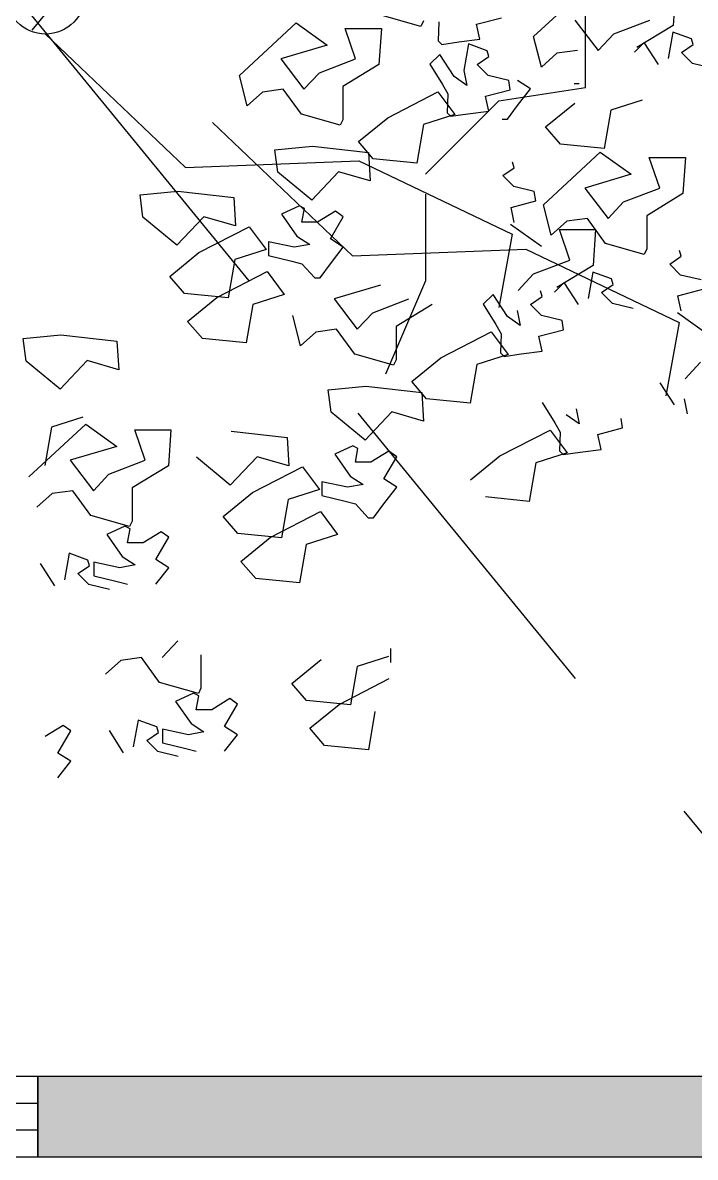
# Model space of a CAD drawing. Header units: metres. Extents: x 1769 to 3632, y 809 to 2652.
# Drawn here: x 2696.875 to 2698.121, y 1864.141 to 1866.241 of the extents above; entities that cross this region are included whole.
import ezdxf

# ---------------------------------------------------------------- set-up
doc = ezdxf.new("R2010")
doc.units = ezdxf.units.M
doc.header["$LTSCALE"] = 10
doc.linetypes.add('HIDDEN', pattern=[9.525, 6.35, -3.175])
for name, color, linetype in [('A-FLOR-LEVL', 2, 'Continuous'), ('A-GLAZ', 150, 'Continuous'), ('A-PATT+', 8, 'Continuous'), ('A-PROJ+', 1, 'HIDDEN'), ('A-WALL', 6, 'Continuous'), ('A-WALL-PATT', 8, 'Continuous'), ('L-PLNT-TREE', 66, 'Continuous')]:
    doc.layers.add(name, color=color, linetype=linetype)

# ---------------------------------------------------------------- blocks, each defined once
blk = doc.blocks.new('ARAYAN')
at = {"layer": 'L-PLNT-TREE', "color": 86}
for p, q in [((147.2854, 303.984), (147.3915, 304.0821)), ((147.5504, 304.0718), (147.5456, 304.0046)), ((147.0752, 304.003), (147.003, 304.0236)), ((147.0801, 304.0133), (147.0752, 304.003)), ((147.1085, 304.0115), (147.1073, 303.9762)), ((147.1789, 304.0069), (147.2252, 304.0191)), ((147.3823, 303.8893), (147.3823, 304.0261)), ((147.4348, 303.9892), (147.5023, 304.0149)), ((146.7364, 303.9115), (146.8425, 304.0096)), ((146.8425, 304.0096), (146.9002, 303.9683)), ((147.1849, 303.9789), (147.1789, 304.0069)), ((147.5456, 304.0046), (147.4782, 303.9634)), ((147.5451, 303.9925), (147.5364, 303.9429)), ((147.58, 303.9796), (147.5451, 303.9925)), ((146.3746, 303.9888), (146.6358, 303.7401)), ((147.1073, 303.9762), (147.1141, 303.9694)), ((147.1141, 303.9694), (147.146, 303.9741)), ((147.146, 303.9741), (147.1849, 303.9789)), ((147.1638, 303.9703), (147.155, 303.9207)), ((147.1986, 303.9574), (147.1638, 303.9703)), ((147.4916, 303.9731), (147.4734, 303.9549)), ((147.5183, 303.9317), (147.4916, 303.9731)), ((147.5615, 303.9544), (147.5831, 303.9692)), ((147.5831, 303.9692), (147.58, 303.9796)), ((147.1103, 303.9509), (147.092, 303.9326)), ((147.1369, 303.9095), (147.1103, 303.9509)), ((147.1801, 303.9322), (147.2017, 303.947)), ((147.2017, 303.947), (147.1986, 303.9574)), ((147.5819, 303.9339), (147.5615, 303.9544)), ((147.092, 303.9326), (147.1154, 303.8947)), ((147.2006, 303.9117), (147.1801, 303.9322)), ((147.6204, 303.9247), (147.5819, 303.9339)), ((146.7509, 303.8547), (146.7364, 303.9115)), ((147.1611, 303.8927), (147.1369, 303.9095)), ((147.155, 303.9207), (147.1611, 303.8927)), ((147.239, 303.9024), (147.2006, 303.9117)), ((146.8184, 303.8857), (146.7798, 303.8806)), ((146.8521, 303.8392), (146.8184, 303.8857)), ((146.9292, 303.8909), (146.9292, 303.8289)), ((147.1154, 303.8947), (147.1253, 303.8774)), ((147.1956, 303.8728), (147.2419, 303.885)), ((147.2205, 303.8644), (147.3823, 303.8893)), ((147.2419, 303.885), (147.239, 303.9024)), ((147.2797, 303.8865), (147.2556, 303.9021)), ((147.2556, 303.8556), (147.2797, 303.8865)), ((146.7798, 303.8806), (146.7509, 303.8547)), ((147.0131, 303.8328), (147.1065, 303.881)), ((147.0837, 303.7277), (147.2205, 303.8644)), ((147.1065, 303.881), (147.1387, 303.8385)), ((147.1253, 303.8774), (147.1241, 303.8421)), ((147.2017, 303.8448), (147.1956, 303.8728)), ((147.4881, 303.8657), (147.4295, 303.8471)), ((147.1241, 303.8421), (147.1309, 303.8353)), ((147.1628, 303.8399), (147.2017, 303.8448)), ((147.2364, 303.8298), (147.2556, 303.8556)), ((147.3078, 303.8155), (147.3625, 303.86)), ((147.4295, 303.8471), (147.4172, 303.7753)), ((146.6861, 303.824), (146.9473, 303.5753)), ((146.9243, 303.8186), (146.8521, 303.8392)), ((146.9292, 303.8289), (146.9243, 303.8186)), ((146.9584, 303.7883), (147.0131, 303.8328)), ((147.1387, 303.8385), (147.0801, 303.8199)), ((147.1309, 303.8353), (147.1628, 303.8399)), ((147.2268, 303.8298), (147.2364, 303.8298)), ((147.0801, 303.8199), (147.0678, 303.7481)), ((147.3355, 303.7835), (147.3078, 303.8155)), ((146.8027, 303.773), (146.8728, 303.7797)), ((146.8728, 303.7797), (146.9773, 303.768)), ((146.9861, 303.7563), (146.9584, 303.7883)), ((147.4172, 303.7753), (147.3355, 303.7835)), ((146.808, 303.731), (146.8027, 303.773)), ((146.9773, 303.768), (146.9806, 303.7148)), ((147.3037, 303.6705), (147.4098, 303.7686)), ((147.4098, 303.7686), (147.4675, 303.7273)), ((147.5013, 303.7583), (147.5688, 303.7583)), ((147.5206, 303.7014), (147.5013, 303.7583)), ((147.5688, 303.7583), (147.564, 303.6911)), ((146.6358, 303.7401), (146.9593, 303.7525)), ((146.9593, 303.7525), (147.2454, 303.6157)), ((147.0678, 303.7481), (146.9861, 303.7563)), ((147.2278, 303.7247), (147.2494, 303.7395)), ((147.2494, 303.7395), (147.2463, 303.75)), ((146.8714, 303.6788), (146.808, 303.731)), ((146.9215, 303.7318), (146.8714, 303.6788)), ((146.9806, 303.7148), (146.9215, 303.7318)), ((147.2483, 303.7042), (147.2278, 303.7247)), ((147.4675, 303.7273), (147.3808, 303.7014)), ((146.5512, 303.6892), (146.6214, 303.6958)), ((146.6214, 303.6958), (146.7259, 303.6841)), ((147.2867, 303.695), (147.2483, 303.7042)), ((147.2896, 303.6775), (147.2867, 303.695)), ((147.3808, 303.7014), (147.4242, 303.6447)), ((147.4532, 303.6757), (147.5206, 303.7014)), ((146.5565, 303.6472), (146.5512, 303.6892)), ((146.7259, 303.6841), (146.7291, 303.6309)), ((147.0837, 303.6904), (147.0837, 303.5287)), ((147.2433, 303.6653), (147.2896, 303.6775)), ((147.4242, 303.6447), (147.4532, 303.6757)), ((147.564, 303.6911), (147.4965, 303.6499)), ((146.8485, 303.6686), (146.8148, 303.6531)), ((146.8148, 303.6531), (146.8436, 303.6118)), ((146.8581, 303.6634), (146.8485, 303.6686)), ((146.8532, 303.6377), (146.8581, 303.6634)), ((146.916, 303.6583), (146.8822, 303.6377)), ((146.9303, 303.648), (146.916, 303.6583)), ((147.2493, 303.6373), (147.2433, 303.6653)), ((147.3182, 303.6137), (147.3037, 303.6705)), ((146.8822, 303.6377), (146.8532, 303.6377)), ((146.9062, 303.6066), (146.9303, 303.648)), ((147.2422, 303.6345), (147.2999, 303.5932)), ((147.3471, 303.6396), (147.3182, 303.6137)), ((147.3857, 303.6447), (147.3471, 303.6396)), ((147.4194, 303.5982), (147.3857, 303.6447)), ((147.4965, 303.6499), (147.4965, 303.5879)), ((146.7545, 303.6295), (146.7867, 303.587)), ((146.8436, 303.6118), (146.8677, 303.5963)), ((147.2454, 303.6157), (147.2205, 303.479)), ((147.3336, 303.6242), (147.4011, 303.6242)), ((147.353, 303.5673), (147.3336, 303.6242)), ((147.4011, 303.6242), (147.3964, 303.557)), ((146.8388, 303.5911), (146.7906, 303.6015)), ((146.7906, 303.6015), (146.7906, 303.5757)), ((146.8677, 303.5963), (146.8388, 303.5911)), ((146.9303, 303.5911), (146.9062, 303.6066)), ((146.9062, 303.5602), (146.9303, 303.5911)), ((146.9473, 303.5753), (147.2708, 303.5877)), ((147.2708, 303.5877), (147.5569, 303.4509)), ((147.4917, 303.5776), (147.4194, 303.5982)), ((147.4965, 303.5879), (147.4917, 303.5776)), ((146.7281, 303.5685), (146.7158, 303.4966)), ((146.7867, 303.587), (146.7281, 303.5685)), ((146.7906, 303.5757), (146.834, 303.5654)), ((147.2855, 303.5416), (147.353, 303.5673)), ((147.5393, 303.5599), (147.5609, 303.5746)), ((147.5609, 303.5746), (147.5578, 303.5851)), ((146.6946, 303.4975), (146.788, 303.5457)), ((146.788, 303.5457), (146.8202, 303.5032)), ((146.834, 303.5654), (146.8532, 303.5602)), ((146.8532, 303.5602), (146.8774, 303.5343)), ((146.887, 303.5343), (146.9062, 303.5602)), ((147.3964, 303.557), (147.3289, 303.5158)), ((147.3958, 303.5449), (147.3871, 303.4953)), ((147.4307, 303.532), (147.3958, 303.5449)), ((147.5597, 303.5394), (147.5393, 303.5599)), ((146.6341, 303.5049), (146.6064, 303.5368)), ((146.8774, 303.5343), (146.887, 303.5343)), ((147.0837, 303.5287), (147.009, 303.3546)), ((147.2565, 303.5106), (147.2855, 303.5416)), ((147.3423, 303.5255), (147.3241, 303.5072)), ((147.369, 303.4841), (147.3423, 303.5255)), ((147.4338, 303.5215), (147.4307, 303.532)), ((147.5982, 303.5301), (147.5597, 303.5394)), ((146.7158, 303.4966), (146.6341, 303.5049)), ((146.8202, 303.5032), (146.7616, 303.4847)), ((146.9997, 303.5207), (146.913, 303.4948)), ((147.2098, 303.5033), (147.1915, 303.485)), ((147.2365, 303.4619), (147.2098, 303.5033)), ((147.3013, 303.4993), (147.2981, 303.5098)), ((147.4122, 303.5068), (147.4338, 303.5215)), ((147.4327, 303.4863), (147.4122, 303.5068)), ((147.5548, 303.5005), (147.6011, 303.5127)), ((146.6399, 303.453), (146.6946, 303.4975)), ((146.7616, 303.4847), (146.7493, 303.4128)), ((146.913, 303.4948), (146.9564, 303.4381)), ((146.9854, 303.4691), (147.0528, 303.4948)), ((147.0962, 303.4845), (147.0287, 303.4433)), ((147.1915, 303.485), (147.2149, 303.4471)), ((147.2796, 303.4846), (147.3013, 303.4993)), ((147.3001, 303.4641), (147.2796, 303.4846)), ((147.4711, 303.477), (147.4327, 303.4863)), ((147.5608, 303.4725), (147.5548, 303.5005)), ((146.8504, 303.4071), (146.8359, 303.4639)), ((146.9564, 303.4381), (146.9854, 303.4691)), ((147.2606, 303.4451), (147.2365, 303.4619)), ((147.2546, 303.4731), (147.2606, 303.4451)), ((147.3386, 303.4548), (147.3001, 303.4641)), ((147.5537, 303.4697), (147.6114, 303.4283)), ((146.6676, 303.421), (146.6399, 303.453)), ((147.0287, 303.4433), (147.0287, 303.3813)), ((147.2149, 303.4471), (147.2248, 303.4298)), ((147.3414, 303.4374), (147.3386, 303.4548)), ((147.5569, 303.4509), (147.532, 303.3142)), ((146.3333, 303.421), (146.4035, 303.4276)), ((146.3386, 303.379), (146.3333, 303.421)), ((146.4035, 303.4276), (146.5079, 303.4159)), ((146.7493, 303.4128), (146.6676, 303.421)), ((146.8793, 303.433), (146.8504, 303.4071)), ((146.9179, 303.4381), (146.8793, 303.433)), ((146.9516, 303.3916), (146.9179, 303.4381)), ((147.1126, 303.3851), (147.2061, 303.4333)), ((147.2061, 303.4333), (147.2382, 303.3909)), ((147.2248, 303.4298), (147.2236, 303.3945)), ((147.2952, 303.4252), (147.3414, 303.4374)), ((147.3012, 303.3971), (147.2952, 303.4252)), ((146.5079, 303.4159), (146.5112, 303.3627)), ((147.2623, 303.3923), (147.3012, 303.3971)), ((146.402, 303.3268), (146.3386, 303.379)), ((146.4521, 303.3798), (146.402, 303.3268)), ((146.5112, 303.3627), (146.4521, 303.3798)), ((147.0238, 303.371), (146.9516, 303.3916)), ((147.0287, 303.3813), (147.0238, 303.371)), ((147.0579, 303.3407), (147.1126, 303.3851)), ((147.2382, 303.3909), (147.1797, 303.3723)), ((147.2236, 303.3945), (147.2304, 303.3877)), ((147.2304, 303.3877), (147.2623, 303.3923)), ((147.568, 303.3457), (147.597, 303.3768)), ((147.1797, 303.3723), (147.1673, 303.3004)), ((147.0856, 303.3087), (147.0579, 303.3407)), ((147.548, 303.2971), (147.5213, 303.3385)), ((146.9022, 303.3254), (146.9724, 303.332)), ((146.9075, 303.2834), (146.9022, 303.3254)), ((146.9724, 303.332), (147.0769, 303.3203)), ((147.0769, 303.3203), (147.0801, 303.2671)), ((147.1673, 303.3004), (147.0856, 303.3087)), ((147.3015, 303.3019), (147.3249, 303.2639)), ((147.5661, 303.3083), (147.5721, 303.2803)), ((146.4442, 303.2744), (146.3857, 303.2559)), ((146.9709, 303.2312), (146.9075, 303.2834)), ((147.021, 303.2842), (146.9709, 303.2312)), ((147.0801, 303.2671), (147.021, 303.2842)), ((147.3706, 303.262), (147.3464, 303.2788)), ((147.3645, 303.29), (147.3706, 303.262)), ((147.4514, 303.2542), (147.4485, 303.2717)), ((146.3437, 303.163), (146.4497, 303.2612)), ((146.3857, 303.2559), (146.3733, 303.184)), ((146.4497, 303.2612), (146.5075, 303.2198)), ((146.5412, 303.2509), (146.6087, 303.2509)), ((146.5606, 303.194), (146.5412, 303.2509)), ((146.6087, 303.2509), (146.6039, 303.1837)), ((147.2226, 303.202), (147.316, 303.2502)), ((147.316, 303.2502), (147.3482, 303.2077)), ((147.3249, 303.2639), (147.3348, 303.2466)), ((147.4051, 303.242), (147.4514, 303.2542)), ((146.8254, 303.2365), (146.8286, 303.1833)), ((147.3348, 303.2466), (147.3336, 303.2113)), ((147.4112, 303.214), (147.4051, 303.242)), ((146.5075, 303.2198), (146.4208, 303.194)), ((146.948, 303.221), (146.9143, 303.2055)), ((146.9576, 303.2158), (146.948, 303.221)), ((146.9528, 303.1901), (146.9576, 303.2158)), ((147.0155, 303.2107), (146.9817, 303.1901)), ((147.0299, 303.2004), (147.0155, 303.2107)), ((147.3482, 303.2077), (147.2896, 303.1892)), ((147.3336, 303.2113), (147.3404, 303.2045)), ((147.3404, 303.2045), (147.3722, 303.2092)), ((147.3722, 303.2092), (147.4112, 303.214)), ((146.4208, 303.194), (146.4641, 303.1372)), ((146.4931, 303.1683), (146.5606, 303.194)), ((146.7195, 303.1474), (146.6561, 303.1996)), ((146.7696, 303.2004), (146.7195, 303.1474)), ((146.8286, 303.1833), (146.7696, 303.2004)), ((146.9143, 303.2055), (146.9431, 303.1642)), ((146.9817, 303.1901), (146.9528, 303.1901)), ((147.0058, 303.159), (147.0299, 303.2004)), ((147.1679, 303.1575), (147.2226, 303.202)), ((147.2896, 303.1892), (147.2773, 303.1173)), ((146.4641, 303.1372), (146.4931, 303.1683)), ((146.6039, 303.1837), (146.5365, 303.1424)), ((146.7606, 303.1337), (146.854, 303.1819)), ((146.854, 303.1819), (146.8862, 303.1394)), ((146.9431, 303.1642), (146.9673, 303.1487)), ((146.8902, 303.1539), (146.8902, 303.1281)), ((146.9383, 303.1435), (146.8902, 303.1539)), ((146.9673, 303.1487), (146.9383, 303.1435)), ((147.0299, 303.1435), (147.0058, 303.159)), ((147.0058, 303.1125), (147.0299, 303.1435)), ((146.387, 303.1321), (146.3582, 303.1063)), ((146.4256, 303.1372), (146.387, 303.1321)), ((146.4594, 303.0908), (146.4256, 303.1372)), ((146.5365, 303.1424), (146.5365, 303.0804)), ((146.7059, 303.0892), (146.7606, 303.1337)), ((146.8862, 303.1394), (146.8276, 303.1208)), ((146.8902, 303.1281), (146.9335, 303.1178)), ((147.2773, 303.1173), (147.1956, 303.1256)), ((146.8276, 303.1208), (146.8153, 303.049)), ((146.9335, 303.1178), (146.9528, 303.1125)), ((146.9528, 303.1125), (146.9769, 303.0867)), ((146.9865, 303.0867), (147.0058, 303.1125)), ((146.5316, 303.0701), (146.4594, 303.0908)), ((146.5365, 303.0804), (146.5316, 303.0701)), ((146.7336, 303.0572), (146.7059, 303.0892)), ((146.7941, 303.0498), (146.8875, 303.0981)), ((146.8875, 303.0981), (146.9197, 303.0556)), ((146.9769, 303.0867), (146.9865, 303.0867)), ((146.5228, 303.071), (146.4891, 303.0555)), ((146.5324, 303.0658), (146.5228, 303.071)), ((146.5276, 303.0401), (146.5324, 303.0658)), ((146.5903, 303.0607), (146.5566, 303.0401)), ((146.6047, 303.0504), (146.5903, 303.0607)), ((146.4891, 303.0555), (146.518, 303.0142)), ((146.5566, 303.0401), (146.5276, 303.0401)), ((146.5806, 303.009), (146.6047, 303.0504)), ((146.8153, 303.049), (146.7336, 303.0572)), ((146.7394, 303.0054), (146.7941, 303.0498)), ((146.9197, 303.0556), (146.8611, 303.037)), ((146.419, 303.0207), (146.4103, 302.9711)), ((146.4539, 303.0078), (146.419, 303.0207)), ((146.8611, 303.037), (146.8488, 302.9651)), ((146.3922, 302.9599), (146.3655, 303.0013)), ((146.4353, 302.9826), (146.457, 302.9973)), ((146.457, 302.9973), (146.4539, 303.0078)), ((146.5131, 302.9935), (146.465, 303.0039)), ((146.465, 303.0039), (146.465, 302.9781)), ((146.5421, 302.9987), (146.5131, 302.9935)), ((146.518, 303.0142), (146.5421, 302.9987)), ((146.6047, 302.9935), (146.5806, 303.009)), ((146.7671, 302.9734), (146.7394, 303.0054)), ((146.4558, 302.9621), (146.4353, 302.9826)), ((146.465, 302.9781), (146.5083, 302.9678)), ((146.5806, 302.9626), (146.6047, 302.9935)), ((146.4943, 302.9528), (146.4558, 302.9621)), ((146.5083, 302.9678), (146.5276, 302.9626)), ((146.8488, 302.9651), (146.7671, 302.9734)), ((146.5924, 302.8259), (146.6214, 302.8569)), ((146.5539, 302.8259), (146.5153, 302.8208)), ((146.5876, 302.7794), (146.5539, 302.8259)), ((146.6647, 302.8311), (146.6647, 302.7691)), ((147.0145, 302.8281), (146.9559, 302.8095)), ((147.0184, 302.8426), (147.0184, 302.8167)), ((146.5153, 302.8208), (146.4864, 302.7949)), ((146.8342, 302.7779), (146.8888, 302.8223)), ((146.9559, 302.8095), (146.9436, 302.7376)), ((146.9224, 302.7385), (147.0158, 302.7867)), ((146.6599, 302.7588), (146.5876, 302.7794)), ((146.6647, 302.7691), (146.6599, 302.7588)), ((146.8619, 302.7459), (146.8342, 302.7779)), ((146.6511, 302.7597), (146.6173, 302.7442)), ((146.6173, 302.7442), (146.6462, 302.7029)), ((146.6607, 302.7545), (146.6511, 302.7597)), ((146.6558, 302.7288), (146.6607, 302.7545)), ((146.7186, 302.7494), (146.6848, 302.7288)), ((146.7329, 302.7391), (146.7186, 302.7494)), ((146.9436, 302.7376), (146.8619, 302.7459)), ((146.6848, 302.7288), (146.6558, 302.7288)), ((146.7088, 302.6977), (146.7329, 302.7391)), ((146.8677, 302.6941), (146.9224, 302.7385)), ((146.9894, 302.7257), (146.9771, 302.6538)), ((146.4075, 302.6996), (146.3738, 302.679)), ((146.4219, 302.6893), (146.4075, 302.6996)), ((146.5473, 302.7093), (146.5385, 302.6598)), ((146.5821, 302.6965), (146.5473, 302.7093)), ((146.6462, 302.7029), (146.6703, 302.6874)), ((146.3978, 302.648), (146.4219, 302.6893)), ((146.5204, 302.6485), (146.4938, 302.6899)), ((146.5636, 302.6712), (146.5852, 302.686)), ((146.5852, 302.686), (146.5821, 302.6965)), ((146.5932, 302.6926), (146.5932, 302.6668)), ((146.6414, 302.6822), (146.5932, 302.6926)), ((146.6703, 302.6874), (146.6414, 302.6822)), ((146.7329, 302.6822), (146.7088, 302.6977)), ((146.7088, 302.6513), (146.7329, 302.6822)), ((146.8954, 302.6621), (146.8677, 302.6941)), ((146.5841, 302.6507), (146.5636, 302.6712)), ((146.5932, 302.6668), (146.6366, 302.6565)), ((146.6366, 302.6565), (146.6558, 302.6513)), ((146.9771, 302.6538), (146.8954, 302.6621)), ((146.4219, 302.6325), (146.3978, 302.648)), ((146.6225, 302.6415), (146.5841, 302.6507)), ((146.3978, 302.6015), (146.4219, 302.6325))]:
    blk.add_line(p, q, dxfattribs=at)
at = {"layer": 'L-PLNT-TREE', "color": 64}
for p, q in [((147.3625, 304.0149), (147.4058, 303.9582)), ((146.9339, 303.9993), (147.0014, 303.9993)), ((146.9533, 303.9424), (146.9339, 303.9993)), ((147.0014, 303.9993), (146.9967, 303.9321)), ((147.4058, 303.9582), (147.4348, 303.9892)), ((146.9002, 303.9683), (146.8135, 303.9424)), ((147.2999, 303.9272), (147.2854, 303.984)), ((147.3287, 303.9531), (147.2999, 303.9272)), ((147.3673, 303.9582), (147.3287, 303.9531)), ((146.8135, 303.9424), (146.8569, 303.8857)), ((146.8858, 303.9167), (146.9533, 303.9424)), ((146.9967, 303.9321), (146.9292, 303.8909)), ((146.8569, 303.8857), (146.8858, 303.9167)), ((147.3609, 303.8968), (147.3705, 303.8968)), ((146.6199, 303.595), (146.5565, 303.6472)), ((146.6701, 303.648), (146.6199, 303.595)), ((146.7291, 303.6309), (146.6701, 303.648)), ((146.661, 303.5813), (146.7545, 303.6295)), ((146.6064, 303.5368), (146.661, 303.5813)), ((146.7209, 303.2482), (146.8254, 303.2365))]:
    blk.add_line(p, q, dxfattribs=at)
at = {"layer": 'L-PLNT-TREE', "color": 86}
blk.add_circle((146.3746, 304.0634), 0.0746, dxfattribs=at)
blk = doc.blocks.new('*U508')
at = {"layer": 'A-GLAZ', "ltscale": 0.01}
for p, q in [((0.0349558, 0.000025), (0.0353559, 0.000025)), ((0.0349558, 0), (0.0353559, 0)), ((0.0353559, -0.000025), (0.0349558, -0.000025))]:
    blk.add_line(p, q, dxfattribs=at)
for points in [[(0.0349058, -0.000025), (0.0349558, -0.000025), (0.0349558, 0.000025), (0.0349058, 0.000025)], [(0.0354059, -0.000025), (0.0353559, -0.000025), (0.0353559, 0.000025), (0.0354059, 0.000025)]]:
    blk.add_lwpolyline(points, close=True, dxfattribs=at)
blk = doc.blocks.new('A$Ca70b421f')
at = {"layer": 'A-PATT+', "ltscale": 0.01, "true_color": 0x939598}
h = blk.add_hatch(dxfattribs=at)
h.set_pattern_fill('DOLMIT', color=252, scale=0.018)
edge = h.paths.add_edge_path()
edge.add_line((25.336, 3.261), (25.336, 0.2))
edge.add_line((25.336, 0.2), (21.7137, 0.2008))
edge.add_arc((21.0849, 39.1483), 38.9526, 269.18272, 270.92484, ccw=False)
edge.add_arc((20.4924, -1.9182), 2.1182, 88.9999, 105.352)
edge.add_arc((20.2844, -1.1028), 1.277, 106.0408, 133.345)
edge.add_line((19.4079, -0.1742), (20.1805, -0.8937))
edge.add_arc((22.7378, -4.4897), 4.4126, 113.9193, 125.4178, ccw=False)
edge.add_arc((23.1734, -5.7416), 5.7347, 93.3642, 112.82617, ccw=False)
edge.add_line((22.8368, -0.0169), (25.336, 0))
edge.add_line((25.336, 0), (40.8755, 0))
edge.add_line((40.8755, 0), (40.8755, 8.8623))
edge.add_line((40.8755, 8.8623), (64.844, 22.7005))
edge.add_line((64.844, 22.7005), (63.6758, 24.7237))
edge.add_line((63.6758, 24.7237), (62.1168, 23.8237))
edge.add_line((62.1168, 23.8237), (61.5418, 24.8196))
edge.add_line((61.5418, 24.8196), (63.1012, 25.7199))
edge.add_line((63.1012, 25.7199), (57.7874, 34.9238))
edge.add_line((57.7874, 34.9238), (54.6065, 33.0876))
edge.add_line((54.6065, 33.0876), (54.6064, 20.8154))
edge.add_line((54.6064, 20.8154), (49.8442, 18.0657))
edge.add_line((49.8442, 18.0657), (50.419, 17.0701))
edge.add_line((50.419, 17.0701), (50.0293, 16.8451))
edge.add_line((50.0293, 16.8451), (49.4544, 17.8408))
edge.add_line((49.4544, 17.8408), (45.1837, 15.3751))
edge.add_line((45.1837, 15.3751), (16.566, 15.375))
edge.add_line((16.566, 15.375), (16.566, 15.5))
edge.add_line((16.566, 15.5), (7.1793, 15.5))
edge.add_line((7.1793, 15.5), (7.1793, 19.454))
edge.add_line((7.1793, 19.454), (0, 19.4542))
edge.add_line((0, 19.4542), (0.0007, 13.375))
edge.add_line((0.0007, 13.375), (15.066, 13.375))
edge.add_line((15.066, 13.375), (15.066, 2.4175))
edge.add_arc((18.8858, 2.4729), 3.8202, 180.8316, 254.2952)
edge.add_arc((18.5138, 0.5707), 1.8948, 223.0293, 249.5502, ccw=False)
edge.add_arc((18.2834, 1.0412), 2.1079, 148.2186, 236.7821, ccw=False)
edge.add_arc((18.6399, 0.629), 2.633, 91.5547, 144.6769, ccw=False)
edge.add_line((18.5684, 3.261), (25.336, 3.261))
h.paths.add_polyline_path([(28.836, 4.3999), (37.9755, 4.3999), (37.9755, 3.6999), (29.536, 3.6999), (29.536, 2.6653), (28.836, 2.6653)], flags=16)
h.paths.add_polyline_path([(23.836, 4.5999), (17.986, 4.5999), (17.986, 12.575), (20.486, 12.575), (20.486, 7.5999), (37.9755, 7.5999), (37.9755, 4.5999)], flags=16)
edge = h.paths.add_edge_path(flags=16)
edge.add_arc((21.0849, 39.1483), 39.1526, 269.18224, 270.86008, ccw=False)
edge.add_arc((20.4924, -1.9182), 1.9182, 88.9906, 105.3155)
edge.add_arc((20.2844, -1.1028), 1.077, 106.1036, 121.8452)
edge.add_line((19.7162, -0.188), (20.1997, -0.6382))
edge.add_arc((22.7378, -4.4897), 4.6126, 113.8955, 123.3845, ccw=False)
edge.add_arc((23.1734, -5.7416), 5.9347, 104.6475, 112.84455, ccw=False)

msp = doc.modelspace()

# ---------------------------------------------------------------- block references
at = {"layer": 'A-FLOR-LEVL'}
msp.add_blockref('A$Ca70b421f', (2681.9374, 1840.6909), dxfattribs=at)

# ---------------------------------------------------------------- next in the draw order: hatches: boundary and pattern name
at = {"layer": 'A-WALL-PATT', "ltscale": 0.01}
h = msp.add_hatch(color=256, dxfattribs=at)
h.dxf.hatch_style = 1
h.paths.add_polyline_path([(2695.3034, 1864.1408), (2696.4034, 1864.141), (2696.4034, 1864.291), (2694.8601, 1864.2908), (2694.8601, 1864.1408), (2695.1534, 1864.1408), (2695.1534, 1863.2909), (2695.3034, 1863.2909)])
h.paths.add_polyline_path([(2696.9036, 1864.141), (2696.9036, 1864.291), (2698.5034, 1864.2908), (2698.5034, 1864.1408)])
h.paths.add_polyline_path([(2692.4667, 1864.1408), (2691.3667, 1864.141), (2691.3667, 1864.291), (2692.9101, 1864.2908), (2692.9101, 1864.1408), (2692.6167, 1864.1408), (2692.6167, 1863.2909), (2692.4667, 1863.2909)])

# ---------------------------------------------------------------- next in the draw order: linework, layer by layer
at = {"layer": 'A-PROJ+', "ltscale": 0.01}
for p, q in [((2698.5034, 1868.1908), (2695.3034, 1864.2908)), ((2698.5034, 1864.2908), (2695.3034, 1868.1908))]:
    msp.add_line(p, q, dxfattribs=at)
at = {"layer": 'A-WALL', "ltscale": 0.01}
for points in [[(2696.4034, 1864.141), (2696.4034, 1864.2908), (2696.9036, 1864.2911), (2696.9036, 1864.1412)], [(2696.9036, 1864.141), (2696.9036, 1864.291), (2698.5034, 1864.2908), (2698.5034, 1864.1408)]]:
    msp.add_lwpolyline(points, close=True, dxfattribs=at)

# ---------------------------------------------------------------- next in the draw order: block references
at = {"layer": 'A-GLAZ', "ltscale": 0.01, "xscale": -1000.000000000007, "yscale": 1000.000000000007, "zscale": 1000.000000000007, "rotation": 0.0006849281418830343}
msp.add_blockref('*U508', (2731.8093, 1864.2165), dxfattribs=at)
at = {"layer": 'L-PLNT-TREE', "xscale": 0.992608940085266, "yscale": 0.992608940085266, "zscale": 0.992608940085266}
msp.add_blockref('ARAYAN', (2551.6248, 1564.4781), dxfattribs=at)

doc.saveas('drawing.dxf')
